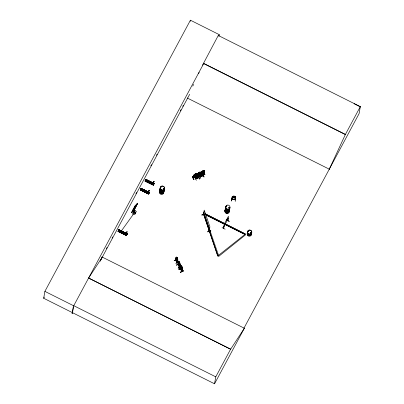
<?xml version="1.0" encoding="UTF-8"?>
<svg xmlns="http://www.w3.org/2000/svg" width="404" height="404" viewBox="0 0 404 404"><rect width="100%" height="100%" fill="white"/><g stroke="black" fill="none" stroke-linecap="round" stroke-linejoin="round"><path stroke-width="0.61" d="M193.173 177.866C194.092 178.245 194.339 174.993 193.673 175.2L193.157 177.967L196.228 176.649M196.203 176.548L196.056 176.775M196.157 176.023L196.485 176.008L195.688 178.896L198.808 177.462M200.283 174.967L199.95 175.2L199.955 174.942M200.005 175.174L200.227 174.826L198.914 175.498M203.187 175.7L202.793 175.725L203.207 175.578M204.197 173.356L201.409 174.553L201.066 174.477L201.813 173.786L201.288 173.644L202.045 173.614L202.949 172.952L202.232 173.604L202.843 173.705L202.005 173.771L201.389 174.599L202.939 173.473L203.05 172.841L202.561 172.947L202.656 172.584L201.641 173.018L201.626 173.387L200.541 173.912L200.394 174.856L200.687 175.043L203.449 173.548L200.687 175.043M223.528 228.25L224.316 223.957L228.452 216.251L227.74 220.872L228.265 217.973M144.496 190.87L143.91 190.486M133.997 210.529L134.305 210.605M134.078 212.11L133.825 211.954L134.113 210.146L134.446 210.348L134.113 212.125C134.784 208.913 133.492 210.484 133.85 211.959M134.421 210.373L133.977 212.352M160.6 187.461L160.944 187.355M160.59 187.36L160.853 187.491M160.797 187.188L160.676 187.304M163.873 189.173C164.438 188.653 163.388 189.365 163.524 188.658M226.063 206.298L226.376 206.156M226.189 206.353L226.427 206.237L226.094 206.383M229.058 207.808L229.169 207.974M229.164 207.959L229.502 207.757M228.967 207.651C228.826 208.605 229.916 207.439 229.467 207.792M248.253 231.396L247.915 231.452M248.132 231.527L247.889 231.32M250.884 232.729L251.293 232.936L250.929 232.734M251.283 232.911L251.192 232.638M126.088 233.573L125.957 234.699L126.462 233.729M153.096 183.239L152.97 184.365L153.969 181.467M231.467 200.939L232.012 197.667M231.638 200.965L232.027 197.667M235.259 199.611C235.118 199.985 230.426 199.207 232.234 199.238M232.199 199.369C232.128 200.015 232.421 196.011 232.654 196.692M234.916 199.571L235.224 199.606M235.386 196.915L235.678 197.066L235.386 196.915L234.85 199.778M235.229 201.414L235.613 198.162M232.239 197.384L232.553 197.758L235.143 198.117L235.593 197.783L235.148 198.071M232.28 197.384C231.295 195.925 234.593 196.48 232.997 196.556L232.881 197.187L234.436 197.667L235.037 197.47L235.153 196.839L234.613 196.652L234.719 196.268L233.603 196.127L234.719 196.268M232.775 196.4L235.375 196.738L234.658 196.607M209.014 230.815L209.115 231.26L209.888 226.806L204.222 210.136L203.52 214.862M209.085 231.25L209.706 228.442C209.267 227.704 208.706 231.133 209.242 231.058M101.954 256.944L244.349 328.245L214.539 383.8L43.688 298.253L44.9 291.37L190.415 20.2L219.215 34.633L218.912 36.35M73.296 306.838L72.094 313.666L72.614 312.686M72.488 312.686L73.725 305.676L215.766 376.846L214.539 383.8M118.114 231.229L118.912 229.735L127.23 233.795L118.877 229.78L118.114 231.229L126.356 235.476L118.044 231.421L118.21 231.103M118.877 229.78L118.705 230.129L127.018 234.189L127.23 233.795L118.912 229.735M118.958 231.643L119.71 230.224M119.523 231.916L120.281 230.467M121.119 230.911L120.362 232.366L133.371 214.241L132.648 213.948L133.371 214.241M121.114 232.699L121.867 231.28M121.952 233.143L122.72 231.654M125.664 234.618L125.573 234.911L126.361 233.28L127.124 233.946M126.508 235.032L126.422 235.34L127.204 233.689M126.664 234.446L126.684 234.78L126.896 234.002L126.917 234.355M135.34 213.009L132.28 211.489L135.31 213.1M132.446 211.216L135.517 212.711L132.472 211.171M131.542 212.792L133.401 209.413L132.729 210.656M133.684 210.378L133.663 210.737L133.855 209.737M133.774 210.418L133.81 209.56L133.658 210.721L137.35 203.485M134.451 210.317L134.274 210.666L133.941 210.469M134.325 210.252L134.067 210.534M134.805 208.565C135.219 206.388 134.355 210.004 135.29 207.737M135.108 210.317L134.694 211.191L135.022 210.272M135.764 206.621L137.431 203.212L137.284 203.682M134.638 214.352L136.209 211.408L134.805 214.428M136.799 204.161L133.684 209.752L136.259 204.919L136.183 206.091M136.769 204.535L133.557 210.575M136.84 204.762L136.966 203.929L137.007 204.197M136.683 205.02L137.466 203.227M141.072 189.799L148.829 193.592L148.627 193.96L140.304 189.92L141.057 188.466M149.379 192.506L141.082 188.395L140.971 188.638M141.168 190.259L141.92 188.845M141.728 190.537L142.481 189.117M153.621 184.658L153.429 185.007L145.122 180.931L145.884 179.447L154.227 183.487L153.368 185.143L145.051 181.088L145.319 180.578L153.631 184.633L145.218 180.77L153.515 184.86M144.167 191.728L144.92 190.309M145.97 181.31L146.723 179.891M146.526 181.618L147.293 180.133M147.374 181.997L148.127 180.578M148.127 182.366L148.879 180.947M148.97 182.775L149.722 181.361M147.869 193.233L147.778 193.526L148.571 191.895L149.414 192.304L149.091 193.016M148.818 193.364L149.101 192.617L148.894 193.4L149.177 192.652L149.005 193.046M149.334 192.607L141.011 188.567L149.318 192.637L149.414 192.304M153.288 183.199L153.374 182.941L154.182 183.552L145.925 179.401M153.374 182.941L152.611 184.396M153.424 185.027L153.459 184.81M153.621 184.411L154.237 183.461M154.126 183.674L154.217 183.355M190.213 21.346L190.415 20.2M202.55 65.125L218.271 35.466L360.312 106.641L359.075 113.665L243.996 328.114L244.329 328.285L230.639 349.218L89.163 278.326M174.195 260.671L177.235 259.141L174.195 260.595M175.836 259.868L175.836 260.292L176.412 257.459C173.831 257.252 178.381 267.872 177.856 259.797L176.856 257.939L176.745 258.57L177.225 259.469L177.336 258.833M177.72 259.393L177.215 262.898L175.654 260.009L176.29 256.954L176.533 257.186M175.836 260.292L176.164 257.247M175.791 263.63L178.831 262.11M176.922 257.444C178.159 260.262 176.715 256.262 176.841 257.843L176.528 257.161L177.694 259.413M177.013 257.702L177.321 258.277M176.826 257.797L176.599 257.459L176.694 258.843L177.482 259.949L177.381 258.398M177.341 258.757L177.417 258.383M179.629 263.59L176.578 265.105L179.608 263.615M177.563 259.848C178.124 259.752 176.437 262.807 177.346 262.716M177.204 262.863L175.811 260.176M177.215 262.575L177.669 259.797M193.885 179.507L192.466 176.467L193.905 179.457M196.278 175.21L193.875 176.2L196.278 175.21L196.834 173.781L193.794 175.124L193.208 178.068L196.061 176.79M178.169 264.251C182.376 272.518 175.796 262.479 178.795 261.893L178.326 264.676L178.053 264.317M193.794 175.124L193.617 175.998L193.915 176.21M178.199 264.403L178.674 261.388L180.255 264.256L179.24 262.373L179.129 263.004L179.608 263.898L179.719 263.267M193.42 177.816L193.955 175.078M178.22 264.726L178.548 261.681M179.27 261.893C180.568 264.696 179.103 260.686 179.224 262.272L178.881 261.635M195.834 174.094L195.895 173.755L194.879 174.195L194.834 174.563L194.91 174.19M179.396 262.135L179.684 262.827M195.087 174.205L195.698 173.947M179.704 262.711L179.866 264.383L179.078 263.277L178.982 261.893L179.26 262.257M179.8 262.817L179.76 263.176M196.389 180.28L194.773 177.417M181.396 268.064L178.851 269.332L181.386 268.049M179.714 267.236C178.664 266.185 181.33 261.141 179.588 267.175M195.895 173.755L195.814 174.154L196.304 174.048L196.192 174.679L194.223 175.523L194.334 174.892L194.864 174.563M179.553 266.953L180.053 264.231M178.063 264.433L179.709 267.251L180.234 264.231M195.915 176.785L196.713 173.897L195.637 178.79L196.001 178.543M196.324 176.099L196.713 173.897M198.773 177.492L195.733 178.906L196.485 176.008M180.472 268.635L180.926 265.857L180.431 268.913M182.512 268.458L181.997 271.508L180.442 268.609L180.947 265.62L182.386 268.059L181.512 266.6L181.401 267.236L181.881 268.13L181.992 267.499M180.997 265.64L180.477 268.928L180.442 268.478M180.492 268.958L180.336 268.7M198.758 177.361L199.197 174.493L197.243 174.902L197.197 175.275L196.157 175.831M197.253 175.7L197.92 173.382L197.243 176.356M197.303 175.806L197.743 173.392L200.798 172.079L200.268 175.068M183.552 270.963L180.447 272.296M181.542 266.125C182.84 268.928 181.376 264.913 181.497 266.504L181.154 265.862M197.465 176.28L197.485 176.018M181.593 266.15L181.532 266.489L181.255 266.12L181.143 266.751L182.143 268.609L182.073 267.049M181.669 266.367L181.977 266.943M197.536 176.149L197.263 176.255M198.046 174.624L197.415 174.998M198.223 174.493L198.182 174.866L198.652 174.725L198.541 175.361L196.576 176.205L196.687 175.568L197.213 175.24M198.834 172.862L198.303 173.195L198.192 173.826L199.601 173.473L200.273 172.351L199.783 172.452L199.864 172.059L198.844 172.493L198.798 172.867L198.874 172.493M199.051 172.508L199.662 172.245M181.755 271.205L182.325 268.463L181.83 271.513M181.825 271.185L182.325 268.463M198.914 174.841L198.465 177.725L198.793 177.583L199.197 174.72L198.495 177.704L198.682 177.356M181.987 271.463L181.734 271.301M196.031 176.78L198.682 175.902L199.162 174.508M199.879 175.083L200.303 172.867M199.929 175.19L200.727 172.301L200.399 172.316M199.515 178.942L198.061 175.957L199.5 178.947M200.389 173.851L200.677 172.195M180.447 272.23L183.482 270.756L180.426 272.261M200.056 176.806C207.08 173.74 200.298 177.29 200.061 176.775M200.591 173.937L200.086 177.008L200.833 174.018L200.384 176.922M201.172 174.023L201.843 171.7L201.697 172.902M201.222 174.124L201.702 171.7L204.737 170.432L204.192 173.387M201.596 173.392L201.843 171.7M200.783 178.452L199.182 175.523M201.833 172.998L202.444 172.74M202.798 170.811L202.707 171.15M202.975 170.826L203.586 170.564M202.444 174.134L204.06 177.048L202.611 174.058M203.692 170.741C204.424 169.599 201.162 171.857 203.783 170.377L203.707 170.771L204.197 170.67L204.081 171.301L202.116 172.144L202.227 171.513L202.752 171.18M202.843 175.826L203.313 172.957L203.641 172.942L203.313 172.957M203.111 175.462L203.131 175.725L203.591 172.836M203.419 173.558L203.596 172.604L202.616 172.952M203.853 173.508L204.323 170.634L204.651 170.619L204.323 170.634M204.545 171.352L204.737 170.432M203.459 171.756L204.939 174.775M203.545 214.494L201.864 215.004L204.581 214.13M204.04 211.777L203.53 214.716M204.252 214.09L244.97 234.396L245.39 234.971L218.847 256.247L204.267 214.004L203.621 214.277L217.781 255.944L244.97 234.396L205.924 214.928M207.56 231.755L210.812 230.704M209.605 228.159L209.105 231.229M222.064 227.603L225.109 229.184M217.781 255.944L203.636 214.191M218.412 255.757L217.796 255.858M223.654 228.437L224.195 225.548M218.847 256.247L218.428 255.671M226.205 219.928L229.305 221.367L226.215 219.897M232.406 196.44L231.896 199.43M233.573 196.516L233.603 196.127M245.258 233.921L205.126 213.721M230.639 349.218L88.597 278.048L102.288 257.111L100.212 261.004M329.285 169.18L345.415 134.396L360.312 106.641M126.896 231.977L126.023 234.729L125.982 233.669M148.288 191.93L148.228 193.349L149.197 190.239L148.162 193.319L148.187 192.233M154.065 181.315L153.03 184.396L153.025 183.158L153.868 181.563M153.424 183.775L153.495 183.699M153.909 183.881L153.52 183.754M126.048 233.643L127.058 231.709M127.023 231.83L126.083 233.689M149.197 190.294L148.445 191.733M133.184 209.812L135.769 205L135.552 205.399A2.884 0.263 -63.4 0 0 134.401 206.959A2.884 0.263 -63.4 0 0 132.946 210.257M196.273 176.77L193.279 178.058M200.293 174.937L198.965 175.604M200.091 176.775L203.086 175.488M201.45 174.472L203.919 173.397M204.101 173.26L203.879 173.26M126.71 234.189L126.361 234.168M126.725 234.345L126.502 234.224M121.543 232.098L121.801 231.8M144.501 190.845L144.334 191.102M149.303 181.891L149.137 182.148M126.962 231.8L126.8 232.204M148.283 192.142L149.263 190.269M163.595 188.749L163.822 188.623M163.671 189.037L163.963 188.814M250.758 232.795L251.399 232.775M118.246 231.017L118.109 231.285L126.427 235.33L126.624 234.966L118.291 230.947M118.761 230.028L126.891 234.401M140.456 189.638L148.818 193.612L140.516 189.526L140.314 189.885L148.576 194.077M140.855 188.86L149.172 192.92L140.92 188.713L149.288 192.693L140.956 188.673M145.319 180.583L153.586 184.714M154.217 183.502L145.884 179.447L145.677 179.881M148.561 194.097L140.314 189.9L148.672 193.895M149.429 192.42L148.652 193.758M153.894 184.067L146.213 180.184M175.927 260.211L175.649 259.984M192.784 86.103L193.577 84.401M198.591 73.629L199.116 72.498M135.85 206.136L135.355 207.383L135.734 206.792M118.054 231.406L126.376 235.446M118.806 229.947L127.124 233.992M140.41 189.739L148.728 193.779M145.713 179.795L154.076 183.769L145.728 179.765M145.814 179.613L154.136 183.658M126.513 235.178L118.19 231.138M118.256 230.987L126.619 234.977M153.379 185.128L145.056 181.083M132.194 211.691L135.244 213.216L132.189 211.696M153.621 181.997L153.091 183.355M126.614 234.744L127.078 234.078L119.321 230.29M43.688 298.253L44.283 297.142M203.672 63.595L73.7 305.803L44.9 291.37M218.63 35.724L219.215 34.633M106.429 248.612L107.025 247.501M112.095 238.052L112.691 236.941M135.951 193.592L136.547 192.481M150.859 165.807L151.455 164.696M156.525 155.247L157.121 154.136M180.381 110.787L180.982 109.676M182.77 106.343L183.366 105.232M100.207 261.029L189.673 94.309M131.431 212.736L132.972 209.843M133.689 209.732L136.259 204.919M136.097 205.838L133.542 210.666M133.936 210.499L134.113 210.146M133.997 210.454L134.259 210.095M134.345 210.141L134.088 210.418M134.608 211.146L134.992 210.434M223.831 226.71L227.967 219.003M244.955 234.482L245.273 233.835M215.766 376.846L230.659 349.091M141.107 188.38L149.384 192.491M153.687 181.729L154.03 181.33M148.647 181.568L148.611 182.037M199.056 175.432L196.288 176.927M200.248 173.508L197.839 174.503L200.248 173.508L200.813 172.114L200.445 172.129M204.172 171.826L201.763 172.821L204.576 171.341M192.43 176.528L193.905 179.512M200.323 173.144L201.793 176.129L200.349 173.089M197.844 177.816L197.107 176.331M203.566 214.807L203.601 214.453M235.184 199.828L235.749 196.874L235.36 196.713M149.217 182.058L148.763 182.138M144.415 191.011L143.96 191.087M122.21 232.391L121.942 232.537M229.018 207.585L229.411 207.52M251.313 233.058L250.828 233.012M198.117 173.17L197.586 174.296L197.879 174.513M202.04 171.488L201.667 171.71M201.611 173.356L201.081 173.685L200.97 174.316L201.434 174.371M195.985 178.805L195.97 178.558M192.289 176.593L193.748 179.573M197.864 177.765L196.425 174.77M197.702 177.876L196.99 176.376M176.129 257.868L177.679 260.747M176.245 258.53L177.457 260.787M179.538 263.494L176.578 265.105M180.063 265.181L179.831 265.186M181.068 266.125L180.82 265.908M180.699 266.771L178.169 268.049L180.77 266.963M180.699 266.827L178.174 268.064M182.103 269.418L182.371 269.397L180.82 266.514L180.952 267.19M181.815 267.721L178.851 269.332M182.527 268.488L182.376 268.059M182.118 269.453L180.936 267.18M180.507 268.887L182.002 271.342M163.706 188.628L164.085 188.779M194.895 174.225L195.91 173.791M198.859 172.528L199.879 172.089L199.803 172.397M194.006 175.184L193.673 175.2M197.97 173.483L197.642 173.498M201.894 171.801L201.561 171.816M197.258 174.937L198.243 174.528M201.687 173.048L202.636 172.639M196.541 175.558L198.909 174.543M198.965 174.947L199.248 174.826M200.606 174.245L200.884 174.124L200.328 176.669M198.98 175.528L199.945 175.114M198.728 177.371L195.778 178.78M204.899 174.801L203.611 171.74M203.975 214.181L201.864 215.004M209.706 228.442L209.494 228.194M210.858 230.916L207.611 231.901M195.607 175.169L197.051 178.154M198.076 175.998L199.49 179.007M201.131 176.407L199.687 173.417M195.905 178.639L196.834 173.781L196.511 173.846M121.796 231.83L122.084 231.856M122.043 232.492L121.564 232.26M163.867 189.143L163.564 189.077M231.871 199.419L235.194 199.818M232.345 196.793L235.689 197.238M181.861 271.528L180.341 268.609M133.542 213.706L133.012 213.277L133.163 213.514M235.199 199.692L231.911 199.329M145.127 180.896L153.48 184.926M118.715 230.093L127.063 234.118M203.374 63.226L345.415 134.396M203.338 63.423L345.38 134.598M187.244 98.005L329.619 169.347M205.671 214.085L244.703 233.643M132.527 211.065L135.587 212.585M354.121 103.707L360.277 106.843M200.379 174.826L200.712 175.023M195.98 176.71L196.314 176.907M250.879 233.073L251.101 233.148A2.136 2.03 10 0 0 250.717 232.714M160.646 187.471L160.686 187.496A2.136 2.03 10 0 0 160.322 187.905M201.525 172.649L201.803 172.831M179.947 264.282L180.088 264.544M182.219 268.514L182.361 268.776M203.293 172.624L200.541 173.912M200.914 174.7L201.636 176.189L200.899 174.71M199.561 173.432L200.975 176.482L199.541 173.437M195.723 175.119L197.177 178.108M203.54 214.842L203.434 214.6M203.737 212.888L209.403 229.558M229.366 207.459A2.136 2.03 10 0 1 228.891 210.166A2.136 2.03 10 0 1 226.023 209.908A2.136 2.03 10 0 1 225.993 207.156M229.406 207.358A2.166 2.065 10 0 1 228.927 210.11A2.166 2.065 10 0 1 226.013 209.848A2.166 2.065 10 0 1 225.982 207.05M229.593 209.105A2.136 2.03 10 0 1 227.028 211.166A2.136 2.03 10 0 1 225.563 208.227M228.891 207.691A2.136 2.03 10 0 1 229.25 208.1M226.538 205.989A2.166 2.065 10 0 0 225.811 208.681A2.166 2.065 10 0 0 228.568 209.656A2.166 2.065 10 0 0 229.78 207.131A2.166 2.065 10 0 1 228.396 209.676A2.166 2.065 10 0 1 225.669 208.307A2.166 2.065 10 0 1 227.053 205.722M229.225 210.11A2.136 2.03 10 0 1 227.033 212.731A2.136 2.03 10 0 1 225.296 209.757M229.265 210.055A2.166 2.065 10 0 1 227.038 212.721A2.166 2.065 10 0 1 225.275 209.696M229.583 209.171A2.136 2.03 10 0 1 227.013 211.231A2.136 2.03 10 0 1 225.553 208.297M228.876 207.757A2.136 2.03 10 0 1 229.24 208.166M229.406 209.257A2.166 2.065 10 0 1 226.897 211.883A2.136 2.03 10 0 1 225.745 208.56M225.735 208.459A2.166 2.065 10 0 0 226.897 211.883A2.136 2.03 10 0 0 229.356 209.348M229.27 210.014A2.166 2.065 10 0 1 226.765 212.64A2.166 2.065 10 0 1 225.599 209.216M229.381 209.222A2.136 2.03 10 0 1 226.912 211.802A2.136 2.03 10 0 1 225.765 208.434M251.222 232.467A2.166 2.065 10 0 1 250.743 235.214A2.166 2.065 10 0 1 247.824 234.951A2.166 2.065 10 0 1 247.793 232.159M251.424 234.128A2.136 2.03 10 0 1 248.854 236.189A2.136 2.03 10 0 1 247.394 233.249M251.601 232.199A2.166 2.065 10 0 1 250.389 234.724A2.166 2.065 10 0 1 247.632 233.749A2.166 2.065 10 0 1 248.359 231.058M251.581 232.123A2.136 2.03 10 0 1 250.217 234.668A2.136 2.03 10 0 1 247.531 233.32A2.136 2.03 10 0 1 248.894 230.78M163.918 188.436A2.166 2.065 10 0 1 162.216 191.602A2.166 2.065 10 0 1 160.171 188.567M160.065 189.299A2.141 2.04 10 0 0 161.807 192.289A2.141 2.04 10 0 0 164.009 189.653A2.141 2.04 10 0 1 161.812 192.259A2.141 2.04 10 0 1 160.07 189.269M163.766 189.168A2.141 2.04 10 0 0 163.403 188.754A2.141 2.04 10 0 1 163.772 189.143M164.287 188.203A2.166 2.065 10 0 1 163.075 190.728A2.166 2.065 10 0 1 160.317 189.754A2.166 2.065 10 0 1 161.044 187.062M163.893 188.405A2.136 2.03 10 0 1 162.221 191.521A2.136 2.03 10 0 1 160.206 188.537M164.246 188.259A2.136 2.03 10 0 1 162.332 190.89A2.136 2.03 10 0 1 160.136 188.405M163.832 191.708A2.136 2.03 10 0 1 161.262 193.763A2.136 2.03 10 0 1 159.802 190.829M163.777 191.092A2.166 2.065 10 0 1 161.272 193.713A2.166 2.065 10 0 1 160.11 190.289M163.731 192.314A2.141 2.04 10 0 1 161.156 194.385A2.141 2.04 10 0 1 159.691 191.435M163.903 190.37A2.166 2.065 10 0 1 161.398 192.996A2.166 2.065 10 0 1 160.237 189.572M163.913 190.329A2.166 2.065 10 0 1 161.403 192.955A2.166 2.065 10 0 1 160.242 189.532M142.572 190.946L143.334 189.496L142.572 190.946M143.324 191.314L144.082 189.86L143.324 191.314M194.844 174.674L194.733 175.306L195.682 174.902L195.794 174.265L194.844 174.674M197.192 175.351L197.081 175.982L198.036 175.578L198.147 174.947L197.192 175.351M198.813 172.973L198.702 173.609L199.652 173.2L199.763 172.569L198.813 172.973M201.591 173.468L201.48 174.099L202.429 173.695L202.54 173.058L201.591 173.468M202.732 171.296L202.621 171.927L203.576 171.518L203.687 170.887L202.732 171.296M233.552 196.627L233.441 197.258L234.482 197.394L234.593 196.763L233.552 196.627M233.81 196.258L234.456 196.455L233.81 196.258M135.436 206.702L134.946 207.767L135.471 206.722M196.839 175.558L197.415 175.669L196.672 176.361L197.607 175.654L198.43 175.604L197.839 175.488L198.551 174.836L197.652 175.498L196.839 175.558M178.664 262.948L179.876 265.206L178.512 262.297L178.644 262.979M226.412 208.575A2.136 2.03 10 0 0 229.921 207.54A2.136 2.03 10 0 0 227.174 205.136A2.136 2.03 10 0 0 226.412 208.575M226.644 213.327A2.136 2.03 10 0 0 229.214 211.267A2.136 2.03 10 0 1 226.644 213.327A2.136 2.03 10 0 1 225.185 210.393A2.136 2.03 10 0 0 226.644 213.327M248.243 233.578A2.136 2.03 10 0 0 251.753 232.542A2.136 2.03 10 0 0 249.005 230.139A2.136 2.03 10 0 0 248.243 233.578M248.233 233.643A2.136 2.03 10 0 0 251.743 232.608A2.136 2.03 10 0 0 248.995 230.204A2.136 2.03 10 0 0 248.233 233.643M250.738 235.108A2.136 2.03 10 0 0 251.207 232.401A2.166 2.065 10 0 1 250.748 235.178A2.166 2.065 10 0 1 247.829 234.916A2.166 2.065 10 0 1 247.803 232.118A2.136 2.03 10 0 0 247.864 234.85A2.136 2.03 10 0 0 250.738 235.108M160.923 189.592A2.141 2.04 10 0 0 164.448 188.552A2.141 2.04 10 0 0 161.691 186.143A2.141 2.04 10 0 0 160.923 189.592M160.918 189.617A2.141 2.04 10 0 0 164.443 188.577A2.141 2.04 10 0 0 161.686 186.168A2.141 2.04 10 0 0 160.918 189.617"/></g></svg>
